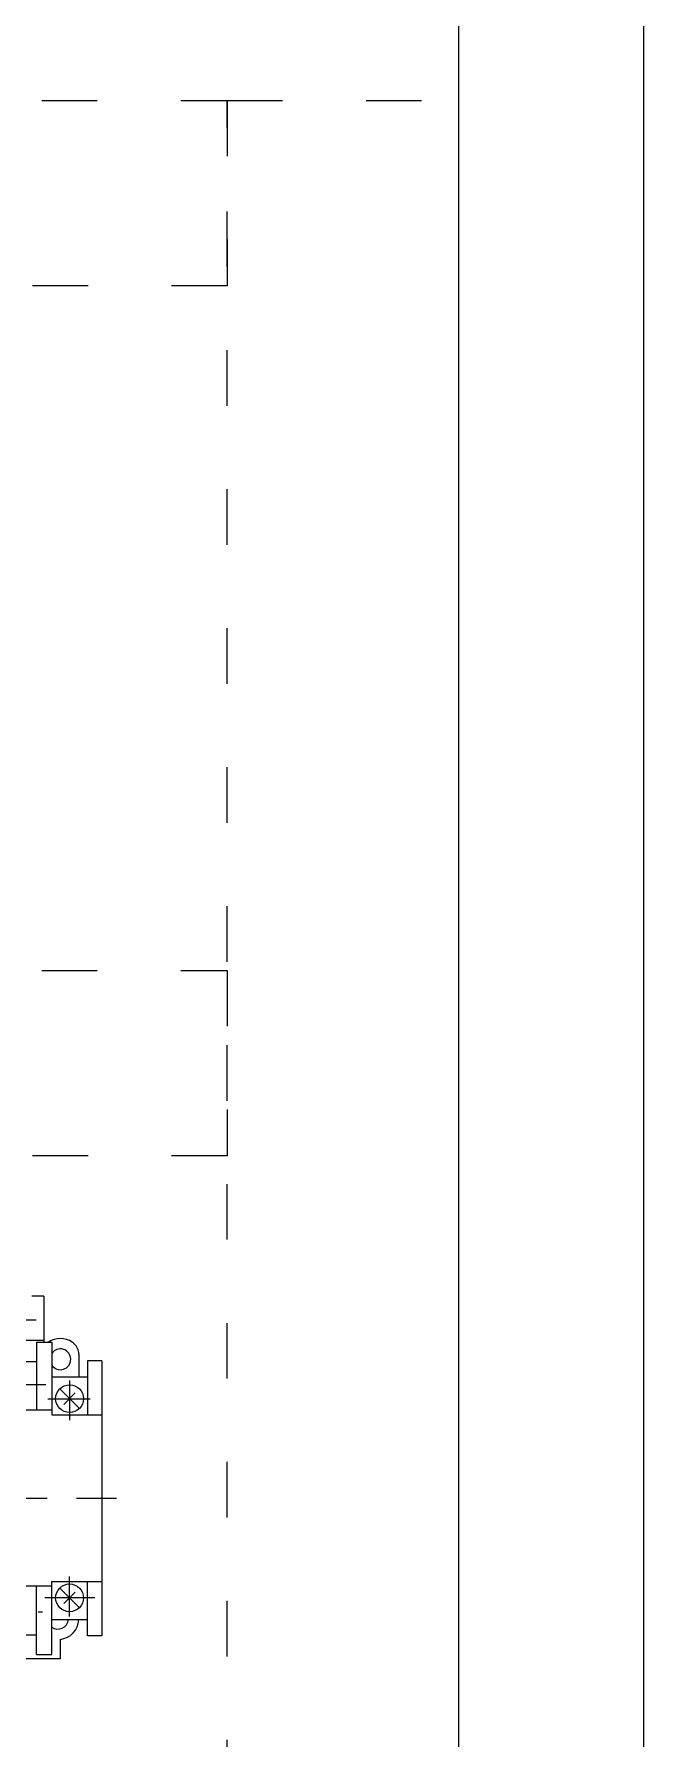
# Model space of a CAD drawing. Header units: millimetres. Extents: x 14879 to 38758, y -20740 to 1136.
# Drawn here: x 36380.5 to 36512.1, y -6864.5 to -6496.5 of the extents above; entities that cross this region are included whole.
import ezdxf

# ---------------------------------------------------------------- set-up
doc = ezdxf.new("R2010")
doc.units = ezdxf.units.MM
doc.linetypes.add('ACAD_ISO03W100', pattern=[30, 12, -18])
doc.linetypes.add('CENTER', pattern=[50.8, 31.75, -6.35, 6.35, -6.35])
for name, color, linetype in [('0B', 6, 'Continuous'), ('0C', 3, 'Continuous'), ('0D', 2, 'Continuous'), ('10', 6, 'CENTER')]:
    doc.layers.add(name, color=color, linetype=linetype)

msp = doc.modelspace()

# ---------------------------------------------------------------- linework, layer by layer
for p, q in [((36512.11, -7898.36), (36512.11, -5908.36)), ((36472.11, -5948.36), (36472.11, -7858.36))]:
    msp.add_line(p, q)
at = {"color": 1, "linetype": 'ACAD_ISO03W100'}
for points in [[(35812.11, -6550.84), (35812.11, -6510.84), (36422.12, -6510.84), (36422.12, -6550.84)], [(36422.12, -6510.84), (36472.11, -6510.84), (36472.11, -7776.75), (36422.12, -7776.75)], [(35812.11, -6738.65), (35812.11, -6698.65), (36422.12, -6698.65), (36422.12, -6738.65)]]:
    msp.add_lwpolyline(points, close=True, dxfattribs=at)
at = {"layer": '0B', "color": 6, "linetype": 'Continuous'}
for p, q in [((36382.56, -6768.98), (36379.96, -6768.98)), ((36382.56, -6768.98), (36382.56, -6778.88)), ((36382.56, -6778.88), (36383.55, -6778.88)), ((36390.11, -6781.46), (36390.11, -6786.38)), ((36395.11, -6782.88), (36391.96, -6782.88)), ((36391.96, -6782.88), (36391.96, -6786.38)), ((36395.11, -6782.88), (36395.11, -6842.28)), ((36390.11, -6786.38), (36391.96, -6786.38)), ((36390.1, -6838.78), (36391.96, -6838.78)), ((36391.96, -6842.28), (36391.96, -6838.78)), ((36386.11, -6843.05), (36386.11, -6847.28)), ((36395.11, -6842.28), (36391.96, -6842.28)), ((36386.11, -6847.28), (36376.11, -6847.28))]:
    msp.add_line(p, q, dxfattribs=at)
for centre, radius, start, end in [((36386.11, -6782.58), 4.5, 55.3083, 124.692), ((36386.11, -6782.58), 4.5, 48.1896, 55.3083), ((36387.11, -6781.46), 3, 0, 48.1897), ((36385.61, -6838.58), 4.5, 276.379, 357.453)]:
    msp.add_arc(centre, radius, start, end, dxfattribs=at)
at = {"layer": '0C', "color": 3, "linetype": 'Continuous'}
for p, q in [((36371.26, -6778.48), (36382.56, -6778.48)), ((36380.96, -6778.88), (36382.56, -6778.88)), ((36380.96, -6778.88), (36380.96, -6793.58)), ((36383.55, -6778.88), (36384.26, -6778.88)), ((36384.26, -6778.88), (36384.26, -6794.58)), ((36371.26, -6783.08), (36380.96, -6783.08)), ((36384.26, -6786.38), (36390.11, -6786.38)), ((36391.96, -6786.38), (36391.96, -6794.58)), ((36384.26, -6793.58), (36342.11, -6793.58)), ((36384.26, -6794.58), (36395.11, -6794.58)), ((36384.26, -6830.58), (36395.11, -6830.58)), ((36384.26, -6846.28), (36384.26, -6830.58)), ((36391.96, -6838.78), (36391.96, -6830.58)), ((36384.26, -6831.58), (36342.11, -6831.58)), ((36380.96, -6846.28), (36380.96, -6831.58)), ((36371.26, -6842.08), (36380.96, -6842.08)), ((36384.26, -6838.78), (36390.1, -6838.78)), ((36380.96, -6846.28), (36384.26, -6846.28))]:
    msp.add_line(p, q, dxfattribs=at)
for centre, start, end in [((36386.11, -6782.58), 214.692, 145.308), ((36385.61, -6838.58), 233.13, 354.9)]:
    msp.add_arc(centre, 2.25, start, end, dxfattribs=at)
at = {"layer": '0D', "color": 2, "linetype": 'Continuous'}
for p, q in [((36390.23, -6793.2), (36385.99, -6788.96)), ((36386.87, -6792.31), (36389.35, -6789.84)), ((36390.23, -6836.2), (36385.99, -6831.96)), ((36386.87, -6835.31), (36389.35, -6832.84))]:
    msp.add_line(p, q, dxfattribs=at)
for centre in [(36388.11, -6791.08), (36388.11, -6834.08)]:
    msp.add_circle(centre, 3, dxfattribs=at)
at = {"layer": '10', "color": 6, "linetype": 'CENTER'}
for p, q in [((36371.39, -6774.08), (36380.87, -6774.08)), ((36382.98, -6788.08), (36343.94, -6788.08)), ((36388.11, -6787.15), (36388.11, -6795.71)), ((36383.42, -6791.08), (36392.57, -6791.08)), ((36338.81, -6812.58), (36398.22, -6812.58)), ((36388.11, -6838.1), (36388.11, -6829.44)), ((36393.56, -6834.08), (36382.81, -6834.08)), ((36343.23, -6837.08), (36382.28, -6837.08))]:
    msp.add_line(p, q, dxfattribs=at)

doc.saveas('drawing.dxf')
